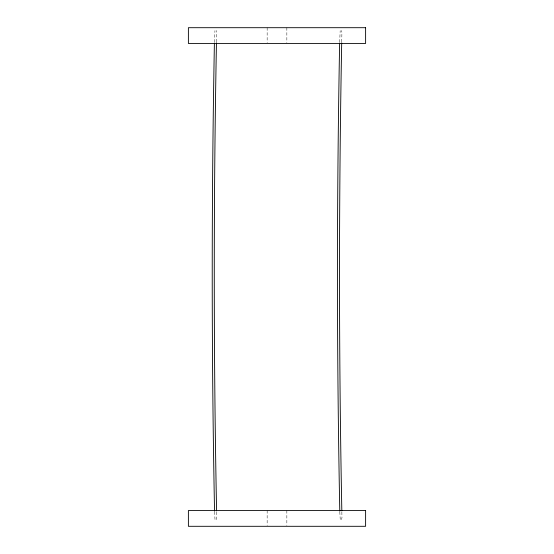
<?xml version="1.0" encoding="UTF-8"?>
<svg xmlns="http://www.w3.org/2000/svg" width="554" height="554" viewBox="0 0 554 554"><rect width="100%" height="100%" fill="white"/><g stroke="black" fill="none" stroke-linecap="round" stroke-linejoin="round"><path stroke-width="0.42" stroke-dasharray="2.77 2.08" d="M214.426 42.208L214.938 30.664M216.476 41.903L216.669 32.388L216.171 30.518M339.664 42.208L340.177 30.664M341.714 41.903L341.915 32.388L341.409 30.518M216.226 519.61L216.732 517.734L216.607 511.792M341.465 519.61L341.97 517.734L341.846 511.792M340.232 519.458L339.81 512.09M214.994 519.458L214.564 512.09M286.847 27.7L286.847 42.623M286.847 510.546L286.847 525.469M267.153 27.7L267.153 42.623M267.153 510.546L267.153 525.469"/><path stroke-width="0.83" d="M214.405 43.046C211.483 199.094 211.489 355.197 214.55 511.238M216.455 42.769C213.519 198.81 213.532 354.913 216.586 510.947M339.644 43.046C336.721 199.094 336.735 355.197 339.789 511.238M341.7 42.769C338.764 198.81 338.771 354.913 341.832 510.947M365.612 27.7L188.388 27.7L188.388 43.454L365.612 43.454L365.612 27.7M365.612 510.546L188.388 510.546L188.388 526.3L365.612 526.3L365.612 510.546"/></g></svg>
